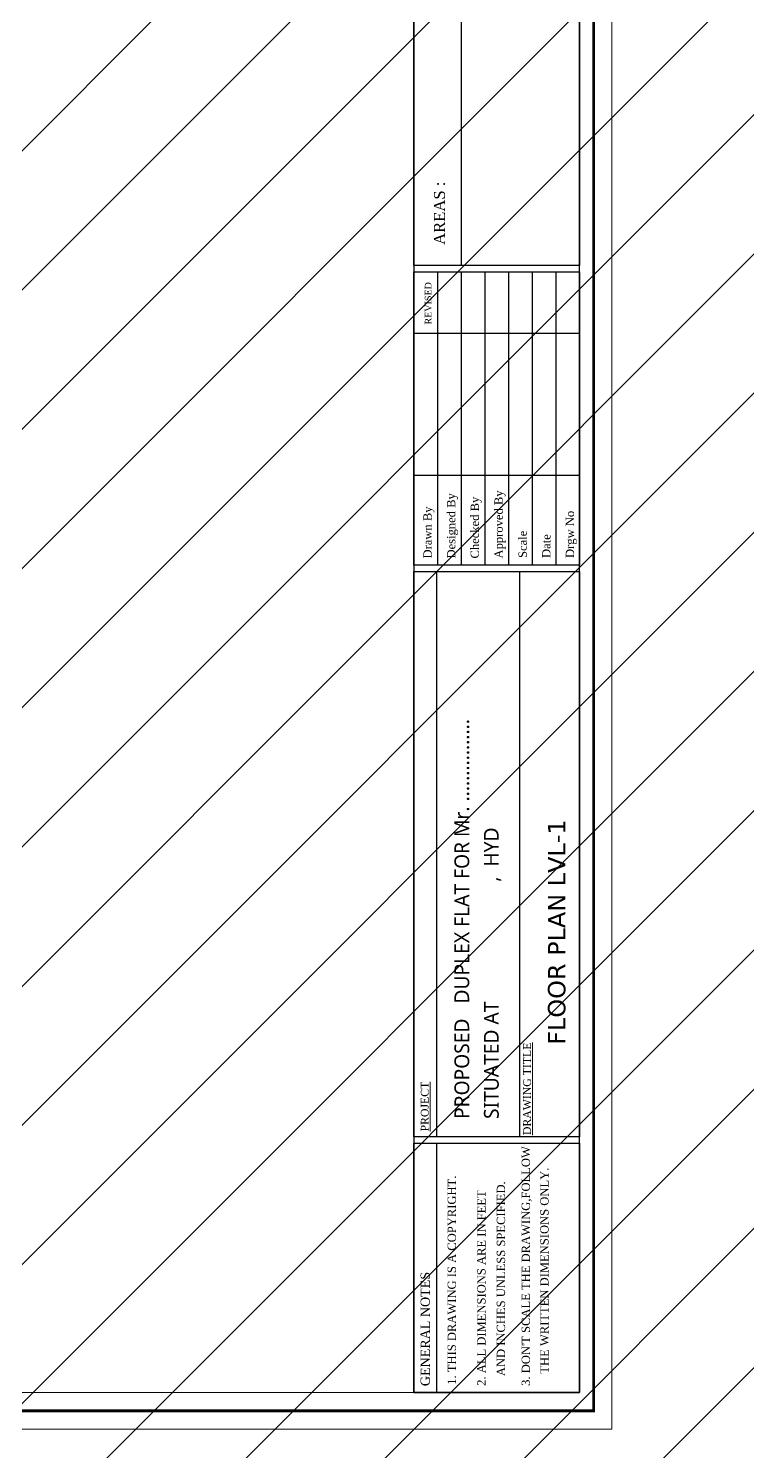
# Model space of a CAD drawing. Header units: inches. Extents: x -179 to 4134, y -2155 to 815.
# Drawn here: x 727.2 to 959.2, y -1894.6 to -1435.6 of the extents above; entities that cross this region are included whole.
import ezdxf
from ezdxf.enums import TextEntityAlignment as Align

# ---------------------------------------------------------------- set-up
doc = ezdxf.new("R2010")
doc.units = ezdxf.units.IN
doc.header["$LTSCALE"] = 5
doc.layers.add('title', color=7, linetype='Continuous', lineweight=5)
doc.styles.add('raj', font='times.ttf')
doc.styles.add('TNR', font='trebuc.ttf')

msp = doc.modelspace()

# ---------------------------------------------------------------- hatches: boundary and pattern name
at = {"lineweight": 15, "ltscale": 0.25, "transparency": 33554687}
h = msp.add_hatch(dxfattribs=at)
h.set_pattern_fill('ANSI31', color=256, scale=10)
h.paths.add_polyline_path([(-179.41, 814.5), (2097.9, 814.5), (2097.9, -2154.98), (-179.41, -2154.98)])

# ---------------------------------------------------------------- linework, layer by layer
at = {"layer": 'title', "lineweight": 25}
for p, q in [((866.88, -1419.7), (866.88, -1512.08)), ((859.25, -1514.08), (859.25, -1608.67)), ((866.88, -1514.08), (866.88, -1608.67)), ((874.5, -1514.08), (874.5, -1608.67)), ((882.12, -1514.08), (882.12, -1608.67)), ((889.74, -1514.08), (889.74, -1608.67)), ((897.36, -1514.08), (897.36, -1608.67)), ((851.72, -1533.87), (905.08, -1533.87)), ((851.63, -1579.65), (904.99, -1579.65))]:
    msp.add_line(p, q, dxfattribs=at)
at = {"layer": 'title', "linetype": 'Continuous', "lineweight": -3}
for p, q in [((859.02, -1793.1), (859.02, -1610.68)), ((885.81, -1793.1), (885.81, -1610.68)), ((859.02, -1875.48), (859.02, -1795.1))]:
    msp.add_line(p, q, dxfattribs=at)
at = {"layer": 'title'}
for points in [[(915.51, -1887.37), (915.51, -1269.38), (41.49, -1269.38), (41.49, -1887.37)], [(904.99, -1279.9), (52.01, -1279.9), (52.01, -1875.48), (904.99, -1875.48)]]:
    msp.add_lwpolyline(points, close=True, dxfattribs=at)
at = {"layer": 'title', "color": 7, "linetype": 'Continuous', "const_width": 0.902}
msp.add_lwpolyline([(909.57, -1275.32), (47.42, -1275.32), (47.42, -1881.44), (909.57, -1881.44)], close=True, dxfattribs=at)
at = {"layer": 'title', "lineweight": -3}
for points in [[(851.63, -1279.9), (851.63, -1875.48), (904.99, -1875.48), (904.99, -1279.9)], [(851.63, -1512.08), (851.63, -1419.7), (904.99, -1419.7), (904.99, -1512.08)], [(851.63, -1608.67), (851.63, -1514.08), (904.99, -1514.08), (904.99, -1608.67)]]:
    msp.add_lwpolyline(points, close=True, dxfattribs=at)
at = {"layer": 'title', "linetype": 'Continuous', "lineweight": -3}
for points in [[(851.63, -1793.1), (851.63, -1610.68), (904.99, -1610.68), (904.99, -1793.1)], [(851.63, -1875.48), (851.63, -1795.1), (904.99, -1795.1), (904.99, -1875.48)]]:
    msp.add_lwpolyline(points, close=True, dxfattribs=at)

# ---------------------------------------------------------------- texts
at = {"layer": 'title', "style": 'raj'}
for s, height, p in [('AREAS :', 3.55, (858.07, -1505.38)), ('REVISED', 2.148, (855.11, -1531.07)), ('Designed By', 2.6844, (862.28, -1606.53)), ('Checked By', 2.684, (869.9, -1606.53)), ('Approved By', 2.6844, (877.6, -1606.53)), ('Drawn By', 2.684, (854.66, -1606.53)), ('Drgw No', 2.684, (900.59, -1606.36)), ('Scale ', 2.684, (885.35, -1606.36)), ('Date', 2.684, (892.97, -1606.36))]:
    msp.add_text(s, height=height, rotation=90, dxfattribs=at).set_placement(p, align=Align.TOP_LEFT)
at = {"layer": 'title', "insert": (864.68, -1612.65), "char_height": 4.7571, "width": 174.6611, "attachment_point": 3, "rotation": 90, "line_spacing_factor": 1.200437, "style": 'TNR'}
msp.add_mtext('\\pxql;PROPOSED   DUPLEX FLAT FOR Mr. ................ \\PSITUATED AT                        ,  HYD', dxfattribs=at)
at = {"layer": 'title', "lineweight": 15, "insert": (894.85, -1768.28), "char_height": 5.6233, "width": 237.7109, "attachment_point": 1, "rotation": 90, "line_spacing_factor": 0.80054, "style": 'raj'}
msp.add_mtext('{\\fVerdana|b0|i0|c0|p34;  FLOOR PLAN LVL-1}', dxfattribs=at)
at = {"layer": 'title', "linetype": 'Continuous', "attachment_point": 2, "rotation": 90, "style": 'raj'}
for s, insert, char_height, width in [('\\A1;\\pxql;{\\LDRAWING TITLE}', (886.85, -1763.08), 2.5122, 58.8322), ('\\A1;\\pxql;{\\LPROJECT}', (853.83, -1761.91), 2.5122, 58.8322), ('\\A1;\\pxql;GENERAL NOTES', (853.75, -1838.37), 2.9984, 70.2183)]:
    msp.add_mtext(s, dxfattribs=dict(at, insert=insert, char_height=char_height, width=width))
at = {"layer": 'title', "char_height": 2.6844, "attachment_point": 1, "rotation": 90, "style": 'raj'}
for s, insert, width in [("\\A1;3. DON'T SCALE THE DRAWING,FOLLOW ", (886.36, -1873.38), 143.3386), ('\\A1;THE WRITTEN DIMENSIONS ONLY. ', (892.35, -1869.45), 143.3386), ('\\A1;{\\fTimes New Roman|b0|i0|c0|p18;1. THIS DRAWING IS A COPYRIGHT.}', (862.48, -1873.04), 118.8722), ('\\A1;AND INCHES UNLESS SPECIFIED.', (878.33, -1870.25), 143.3386), ('\\A1;2. ALL DIMENSIONS ARE IN FEET ', (872.02, -1873.38), 132.402)]:
    msp.add_mtext(s, dxfattribs=dict(at, insert=insert, width=width))

doc.saveas('drawing.dxf')
